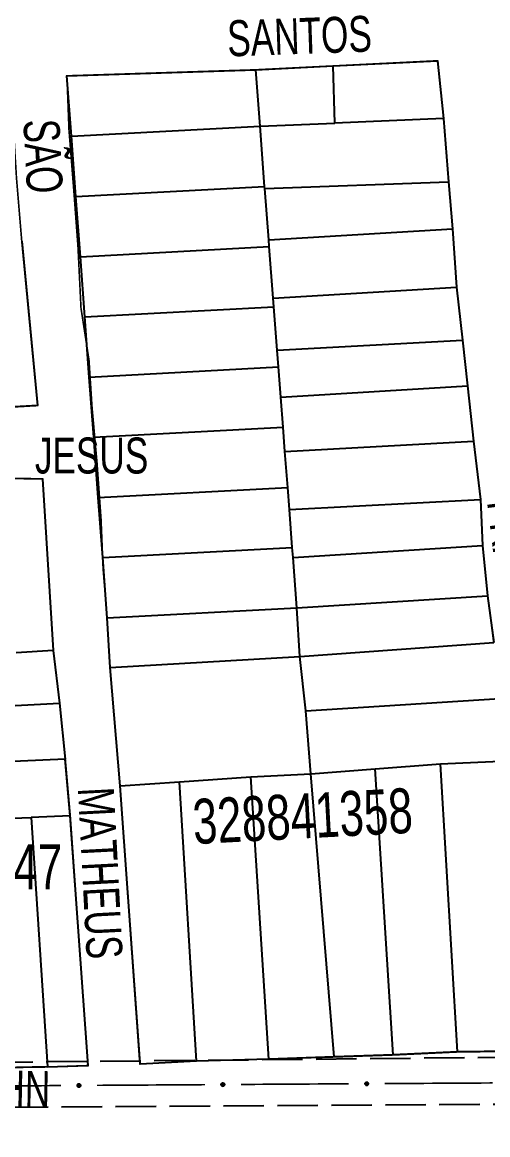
# Model space of a CAD drawing. Extents: x 203604 to 204690, y 4848469 to 4850418.
# Drawn here: x 203762.3 to 203814, y 4849510.8 to 4849634.5 of the extents above; entities that cross this region are included whole.
import ezdxf

# ---------------------------------------------------------------- set-up
doc = ezdxf.new("R2010")
doc.units = 0
doc.header["$LTSCALE"] = 1.5
doc.header["$MEASUREMENT"] = 0
doc.linetypes.add('TRACO_11', pattern=[8, 3, -1, 3, -1])
for name, color, linetype in [('CD_MALHA_LOTES', 7, 'CONTINUOUS'), ('CD_TXT_QUADRA', 2, 'CONTINUOUS'), ('RU-QUADRA', 210, 'CONTINUOUS'), ('SV-EIXO-RUA-PAV', 20, 'CONTINUOUS'), ('SV-RUA-PAVIM', 7, 'CONTINUOUS'), ('SV-TXT-RUA-PAV', 7, 'CONTINUOUS'), ('SV-TXT-VIA-ATUAL', 250, 'CONTINUOUS')]:
    doc.layers.add(name, color=color, linetype=linetype)
doc.styles.add('ARIAL', font='ARIAL.SHX')

msp = doc.modelspace()

# ---------------------------------------------------------------- linework, layer by layer
at = {"layer": 'CD_MALHA_LOTES', "linetype": 'Continuous', "flags": 128}
for points in [[(203796.828632, 4849629.653042), (203808.429787, 4849630.229895)], [(203808.429787, 4849630.229895), (203809.099734, 4849623.809569)], [(203767.228044, 4849628.555027), (203788.219718, 4849629.224974)], [(203767.727077, 4849621.824916), (203767.228044, 4849628.555027)], [(203788.219718, 4849629.224974), (203796.828632, 4849629.653042)], [(203788.699382, 4849622.954243), (203788.219718, 4849629.224974)], [(203797.010576, 4849623.302707), (203796.828632, 4849629.653042)], [(203809.099734, 4849623.809569), (203797.010576, 4849623.302707)], [(203809.099734, 4849623.809569), (203809.658023, 4849616.775125)], [(203767.727077, 4849621.824916), (203788.699382, 4849622.954243)], [(203788.699382, 4849622.954243), (203797.010576, 4849623.302707)], [(203789.211671, 4849616.257009), (203788.699382, 4849622.954243)], [(203768.223551, 4849615.129318), (203767.727077, 4849621.824916)], [(203768.223551, 4849615.129318), (203789.211671, 4849616.257009)], [(203789.230485, 4849616.011049), (203789.211671, 4849616.257009)], [(203789.230485, 4849616.011049), (203809.658023, 4849616.775125)], [(203809.658023, 4849616.775125), (203810.104655, 4849611.527206)], [(203768.720025, 4849608.433719), (203768.223551, 4849615.129318)], [(203789.667439, 4849610.298677), (203789.230485, 4849616.011049)], [(203789.667439, 4849610.298677), (203810.104655, 4849611.527206)], [(203810.104655, 4849611.527206), (203810.551286, 4849605.051052)], [(203762.203167, 4849610.151003), (203763.953496, 4849591.869791)], [(203789.723959, 4849609.559775), (203789.667439, 4849610.298677)], [(203768.720025, 4849608.433719), (203789.723959, 4849609.559775)], [(203790.163182, 4849603.817738), (203789.723959, 4849609.559775)], [(203769.216499, 4849601.73812), (203768.720025, 4849608.433719)], [(203790.163182, 4849603.817738), (203810.551286, 4849605.051052)], [(203810.551286, 4849605.051052), (203811.221233, 4849599.133186)], [(203790.236247, 4849602.862541), (203790.163182, 4849603.817738)], [(203769.216499, 4849601.73812), (203790.236247, 4849602.862541)], [(203790.606679, 4849598.019832), (203790.236247, 4849602.862541)], [(203769.712973, 4849595.042522), (203769.216499, 4849601.73812)], [(203790.606679, 4849598.019832), (203811.221233, 4849599.133186)], [(203811.221233, 4849599.133186), (203811.779522, 4849594.052754)], [(203790.748536, 4849596.165307), (203790.606679, 4849598.019832)], [(203769.712973, 4849595.042522), (203790.748536, 4849596.165307)], [(203770.209447, 4849588.346923), (203769.712973, 4849595.042522)], [(203791.005422, 4849592.806997), (203790.748536, 4849596.165307)], [(203791.005422, 4849592.806997), (203811.779522, 4849594.052754)], [(203811.779522, 4849594.052754), (203812.449469, 4849587.911573)], [(203791.260824, 4849589.468073), (203791.005422, 4849592.806997)], [(203763.953496, 4849591.869791), (203758.79975, 4849591.57807)], [(203770.209447, 4849588.346923), (203791.260824, 4849589.468073)], [(203791.46655, 4849586.778582), (203791.260824, 4849589.468073)], [(203770.705921, 4849581.651325), (203770.209447, 4849588.346923)], [(203791.46655, 4849586.778582), (203812.449469, 4849587.911573)], [(203812.449469, 4849587.911573), (203813.231074, 4849581.435418)], [(203791.773113, 4849582.770839), (203791.46655, 4849586.778582)], [(203760.320785, 4849583.800232), (203764.513569, 4849583.721123)], [(203764.513569, 4849583.721123), (203765.700207, 4849564.616264)], [(203770.705921, 4849581.651325), (203791.773113, 4849582.770839)], [(203791.960345, 4849580.323117), (203791.773113, 4849582.770839)], [(203771.202395, 4849574.955726), (203770.705921, 4849581.651325)], [(203791.960345, 4849580.323117), (203813.231074, 4849581.435418)], [(203813.231074, 4849581.435418), (203813.45439, 4849576.299158)], [(203792.285401, 4849576.073606), (203791.960345, 4849580.323117)], [(203771.202395, 4849574.955726), (203792.285401, 4849576.073606)], [(203792.369877, 4849574.969244), (203792.285401, 4849576.073606)], [(203792.369877, 4849574.969244), (203813.45439, 4849576.299158)], [(203813.45439, 4849576.299158), (203814.012679, 4849570.716266)], [(203771.698869, 4849568.260128), (203771.202395, 4849574.955726)], [(203792.79769, 4849569.376372), (203792.369877, 4849574.969244)], [(203792.79769, 4849569.376372), (203814.012679, 4849570.716266)], [(203814.012679, 4849570.716266), (203814.682626, 4849565.524176)], [(203771.698869, 4849568.260128), (203792.79769, 4849569.376372)], [(203793.132663, 4849563.960966), (203792.79769, 4849569.376372)], [(203772.029331, 4849562.73273), (203771.698869, 4849568.260128)], [(203793.132663, 4849563.960966), (203814.682626, 4849565.524176)], [(203765.700207, 4849564.616264), (203761.586531, 4849564.378937)], [(203765.700207, 4849564.616264), (203766.412189, 4849558.762187)], [(203772.029331, 4849562.73273), (203793.132663, 4849563.960966)], [(203793.80261, 4849557.931443), (203793.132663, 4849563.960966)], [(203773.14591, 4849549.557105), (203772.029331, 4849562.73273)], [(203793.80261, 4849557.931443), (203815.352573, 4849559.271337)], [(203750.827687, 4849557.971096), (203766.412189, 4849558.762187)], [(203766.412189, 4849558.762187), (203767.045062, 4849552.552119)], [(203794.360899, 4849550.896999), (203793.80261, 4849557.931443)], [(203767.045062, 4849552.552119), (203751.223233, 4849551.840137)], [(203767.598826, 4849546.223388), (203767.045062, 4849552.552119)], [(203801.507001, 4849551.455288), (203808.764761, 4849552.013577)], [(203808.764761, 4849552.013577), (203816.245836, 4849552.348551)], [(203810.662944, 4849519.967777), (203808.764761, 4849552.013577)], [(203779.733722, 4849550.003736), (203787.661429, 4849550.562025)], [(203787.661429, 4849550.562025), (203794.360899, 4849550.896999)], [(203789.67127, 4849519.186172), (203787.661429, 4849550.562025)], [(203794.360899, 4849550.896999), (203801.507001, 4849551.455288)], [(203796.92903, 4849519.409488), (203794.360899, 4849550.896999)], [(203803.516842, 4849519.632804), (203801.507001, 4849551.455288)], [(203773.14591, 4849549.557105), (203779.733722, 4849550.003736)], [(203775.379066, 4849518.627883), (203773.14591, 4849549.557105)], [(203781.631905, 4849518.962857), (203779.733722, 4849550.003736)], [(203758.031793, 4849545.852572), (203763.247823, 4849546.065169)], [(203767.598826, 4849546.223388), (203763.248504, 4849546.054771)], [(203763.248504, 4849546.054771), (203765.067333, 4849518.297859)], [(203769.576555, 4849518.456077), (203767.598826, 4849546.223388)], [(203803.516842, 4849519.632804), (203796.92903, 4849519.409488)], [(203810.662944, 4849519.967777), (203803.516842, 4849519.632804)], [(203819.595571, 4849520.079435), (203810.662944, 4849519.967777)], [(203765.067333, 4849518.297859), (203759.925239, 4849518.21875)], [(203765.067333, 4849518.297859), (203769.576555, 4849518.456077)], [(203781.631905, 4849518.962857), (203775.379066, 4849518.627883)], [(203789.67127, 4849519.186172), (203781.631905, 4849518.962857)], [(203796.92903, 4849519.409488), (203789.67127, 4849519.186172)]]:
    msp.add_lwpolyline(points, dxfattribs=at)
at = {"layer": 'CD_MALHA_LOTES', "linetype": 'Continuous'}
msp.add_lwpolyline([(203763.247823, 4849546.065169), (203763.248504, 4849546.054771)], dxfattribs=at)
at = {"layer": 'RU-QUADRA', "linetype": 'Continuous', "const_width": 0.18, "flags": 128}
msp.add_lwpolyline([(203814.682626, 4849565.524176), (203814.012679, 4849570.716266), (203813.45439, 4849576.299158), (203813.231074, 4849581.435418), (203812.449469, 4849587.911573), (203811.779522, 4849594.052754), (203811.221233, 4849599.133186), (203810.551286, 4849605.051052), (203810.104655, 4849611.527206), (203809.658023, 4849616.775125), (203809.099734, 4849623.809569), (203808.429787, 4849630.229895), (203788.219718, 4849629.224974), (203767.228044, 4849628.555027), (203767.45136, 4849622.581333), (203768.009649, 4849615.546889), (203768.45628, 4849609.517365), (203768.791254, 4849602.706237), (203769.684516, 4849596.900029), (203770.01949, 4849591.70794), (203770.577779, 4849585.455101), (203771.024411, 4849579.202262), (203771.247726, 4849573.731027), (203771.694358, 4849568.259793), (203772.029331, 4849562.73273), (203773.14591, 4849549.557105), (203775.379066, 4849518.627883), (203781.631905, 4849518.962857), (203789.67127, 4849519.186172), (203796.92903, 4849519.409488), (203803.516842, 4849519.632804), (203810.662944, 4849519.967777), (203819.595571, 4849520.079435)], dxfattribs=at)
for points in [[(203721.459403, 4849590.508424), (203720.292517, 4849608.400674), (203718.93115, 4849627.751531), (203723.793175, 4849627.848772), (203728.655199, 4849627.751531), (203734.100666, 4849627.946012), (203738.476488, 4849628.043253), (203743.435753, 4849628.140493), (203760.8418, 4849628.626696), (203761.230762, 4849623.47295), (203761.619724, 4849617.152318), (203762.203167, 4849610.151003), (203763.953496, 4849591.869791), (203758.79975, 4849591.57807), (203753.159802, 4849591.383589), (203747.908816, 4849591.383589), (203742.560589, 4849591.091867), (203738.087526, 4849590.994627), (203732.93378, 4849590.897386), (203727.488313, 4849590.702905)], [(203734.847639, 4849583.325578), (203736.034276, 4849563.271409), (203736.350713, 4849557.259114), (203736.904477, 4849551.128155), (203736.983586, 4849545.03675), (203738.407551, 4849517.744095), (203742.20479, 4849517.823204), (203745.606483, 4849517.823204), (203749.878377, 4849517.902313), (203754.941363, 4849518.13964), (203759.925239, 4849518.21875), (203765.067333, 4849518.297859), (203769.576555, 4849518.456077), (203767.598826, 4849546.223388), (203767.045062, 4849552.552119), (203766.412189, 4849558.762187), (203765.700207, 4849564.616264), (203764.513569, 4849583.721123), (203760.320785, 4849583.800232), (203755.416017, 4849583.721123), (203749.561941, 4849583.483796), (203744.97361, 4849583.483796), (203740.147952, 4849583.404687)]]:
    msp.add_lwpolyline(points, close=True, dxfattribs=at)
at = {"layer": 'SV-EIXO-RUA-PAV', "const_width": 0.18}
for points in [[(203754.566873, 4849516.155653), (203766.566638, 4849516.230741)], [(203770.56656, 4849516.255771), (203782.566325, 4849516.33086)], [(203786.566247, 4849516.355889), (203791.566149, 4849516.387176)], [(203791.566149, 4849516.387176), (203792.02, 4849516.39)], [(203792.02, 4849516.39), (203798.566029, 4849516.428122)], [(203802.565961, 4849516.451416), (203814.565758, 4849516.521298)]]:
    msp.add_lwpolyline(points, dxfattribs=at)
at = {"layer": 'SV-EIXO-RUA-PAV'}
for points in [[(203768.422233, 4849516.352435), (203768.456103, 4849516.387718), (203768.492427, 4849516.411116), (203768.52834, 4849516.421911), (203768.562563, 4849516.423175), (203768.59772, 4849516.420525), (203768.632576, 4849516.410033), (203768.668684, 4849516.389818), (203768.704315, 4849516.356091), (203768.725838, 4849516.317305), (203768.738305, 4849516.282662), (203768.741678, 4849516.247052), (203768.738532, 4849516.212942), (203768.726436, 4849516.177096), (203768.705593, 4849516.140704), (203768.670812, 4849516.105696), (203768.635043, 4849516.083002), (203768.600032, 4849516.073473), (203768.564211, 4849516.070308), (203768.528351, 4849516.073444), (203768.494194, 4849516.08394), (203768.457592, 4849516.104992), (203768.423493, 4849516.139779), (203768.400451, 4849516.175196), (203768.390433, 4849516.210064), (203768.388112, 4849516.2454), (203768.390341, 4849516.280694), (203768.399429, 4849516.316172), (203768.422233, 4849516.352435)], [(203784.421919, 4849516.452554), (203784.455789, 4849516.487836), (203784.492114, 4849516.511234), (203784.528027, 4849516.522029), (203784.56225, 4849516.523293), (203784.597407, 4849516.520643), (203784.632263, 4849516.510151), (203784.66837, 4849516.489936), (203784.704002, 4849516.456209), (203784.725525, 4849516.417423), (203784.737992, 4849516.38278), (203784.741365, 4849516.34717), (203784.738219, 4849516.31306), (203784.726123, 4849516.277214), (203784.70528, 4849516.240823), (203784.670498, 4849516.205814), (203784.63473, 4849516.18312), (203784.599719, 4849516.173591), (203784.563898, 4849516.170427), (203784.528037, 4849516.173562), (203784.493881, 4849516.184059), (203784.457279, 4849516.20511), (203784.42318, 4849516.239897), (203784.400138, 4849516.275314), (203784.39012, 4849516.310182), (203784.387799, 4849516.345518), (203784.390028, 4849516.380813), (203784.399116, 4849516.41629), (203784.421919, 4849516.452554)], [(203800.421676, 4849516.549011), (203800.455561, 4849516.584279), (203800.491896, 4849516.607661), (203800.527814, 4849516.61844), (203800.562037, 4849516.619689), (203800.597193, 4849516.617024), (203800.632045, 4849516.606517), (203800.668143, 4849516.586287), (203800.70376, 4849516.552543), (203800.725267, 4849516.513748), (203800.737719, 4849516.4791), (203800.741076, 4849516.443489), (203800.737915, 4849516.40938), (203800.725803, 4849516.373539), (203800.704945, 4849516.337157), (203800.670148, 4849516.302163), (203800.634369, 4849516.279485), (203800.599354, 4849516.269971), (203800.563532, 4849516.266822), (203800.527673, 4849516.269973), (203800.493521, 4849516.280485), (203800.456928, 4849516.301552), (203800.422845, 4849516.336354), (203800.399818, 4849516.37178), (203800.389815, 4849516.406653), (203800.387509, 4849516.44199), (203800.389753, 4849516.477284), (203800.398857, 4849516.512757), (203800.421676, 4849516.549011)]]:
    msp.add_lwpolyline(points, close=True, dxfattribs=at)
for points in [[(203768.388112, 4849516.2454), (203768.738305, 4849516.282662)], [(203768.390341, 4849516.280694), (203768.725838, 4849516.317305)], [(203768.390433, 4849516.210064), (203768.741678, 4849516.247052)], [(203768.391873, 4849516.227316), (203768.73825, 4849516.262233)], [(203768.393007, 4849516.264166), (203768.727086, 4849516.301735)], [(203768.398917, 4849516.191882), (203768.73709, 4849516.229477)], [(203768.399429, 4849516.316172), (203768.704315, 4849516.356091)], [(203768.399616, 4849516.298321), (203768.71049, 4849516.33711)], [(203768.400451, 4849516.175196), (203768.738532, 4849516.212942)], [(203768.411683, 4849516.332511), (203768.682987, 4849516.371051)], [(203768.414149, 4849516.156499), (203768.727761, 4849516.19394)], [(203768.422233, 4849516.352435), (203768.668684, 4849516.389818)], [(203768.423493, 4849516.139779), (203768.726436, 4849516.177096)], [(203768.441463, 4849516.370904), (203768.643237, 4849516.399458)], [(203768.444373, 4849516.123939), (203768.712973, 4849516.158369)], [(203768.456103, 4849516.387718), (203768.632576, 4849516.410033)], [(203768.457592, 4849516.104992), (203768.705593, 4849516.140704)], [(203768.476752, 4849516.401145), (203768.606302, 4849516.414237)], [(203768.481385, 4849516.09688), (203768.680448, 4849516.122687)], [(203768.492427, 4849516.411116), (203768.59772, 4849516.420525)], [(203768.494194, 4849516.08394), (203768.670812, 4849516.105696)], [(203768.515608, 4849516.079355), (203768.646514, 4849516.09382)], [(203768.528351, 4849516.073444), (203768.635043, 4849516.083002)], [(203784.387799, 4849516.345518), (203784.737992, 4849516.38278)], [(203784.390028, 4849516.380813), (203784.725525, 4849516.417423)], [(203784.39012, 4849516.310182), (203784.741365, 4849516.34717)], [(203784.39156, 4849516.327435), (203784.737937, 4849516.362351)], [(203784.392694, 4849516.364285), (203784.726773, 4849516.401853)], [(203784.398604, 4849516.292), (203784.736777, 4849516.329595)], [(203784.399116, 4849516.41629), (203784.704002, 4849516.456209)], [(203784.399303, 4849516.39844), (203784.710177, 4849516.437228)], [(203784.400138, 4849516.275314), (203784.738219, 4849516.31306)], [(203784.41137, 4849516.432629), (203784.682674, 4849516.471169)], [(203784.413836, 4849516.256617), (203784.727448, 4849516.294058)], [(203784.421919, 4849516.452554), (203784.66837, 4849516.489936)], [(203784.42318, 4849516.239897), (203784.726123, 4849516.277214)], [(203784.44115, 4849516.471023), (203784.642924, 4849516.499576)], [(203784.444059, 4849516.224057), (203784.71266, 4849516.258487)], [(203784.455789, 4849516.487836), (203784.632263, 4849516.510151)], [(203784.457279, 4849516.20511), (203784.70528, 4849516.240823)], [(203784.476439, 4849516.501264), (203784.605989, 4849516.514355)], [(203784.481072, 4849516.196998), (203784.680134, 4849516.222806)], [(203784.492114, 4849516.511234), (203784.597407, 4849516.520643)], [(203784.493881, 4849516.184059), (203784.670498, 4849516.205814)], [(203784.515295, 4849516.179473), (203784.646201, 4849516.193938)], [(203784.528037, 4849516.173562), (203784.63473, 4849516.18312)], [(203800.387509, 4849516.44199), (203800.737719, 4849516.4791)], [(203800.389753, 4849516.477284), (203800.725267, 4849516.513748)], [(203800.389815, 4849516.406653), (203800.741076, 4849516.443489)], [(203800.391262, 4849516.423905), (203800.737654, 4849516.458671)], [(203800.392412, 4849516.460754), (203800.726508, 4849516.498178)], [(203800.398291, 4849516.388468), (203800.73648, 4849516.425915)], [(203800.398857, 4849516.512757), (203800.70376, 4849516.552543)], [(203800.399036, 4849516.494907), (203800.709927, 4849516.53356)], [(203800.399818, 4849516.37178), (203800.737915, 4849516.40938)], [(203800.411118, 4849516.529091), (203800.682438, 4849516.567513)], [(203800.413507, 4849516.353078), (203800.727135, 4849516.390383)], [(203800.421676, 4849516.549011), (203800.668143, 4849516.586287)], [(203800.422845, 4849516.336354), (203800.725803, 4849516.373539)], [(203800.440914, 4849516.567471), (203800.642701, 4849516.595937)], [(203800.443717, 4849516.320505), (203800.712333, 4849516.354818)], [(203800.455561, 4849516.584279), (203800.632045, 4849516.606517)], [(203800.456928, 4849516.301552), (203800.704945, 4849516.337157)], [(203800.476216, 4849516.597697), (203800.605772, 4849516.610732)], [(203800.480717, 4849516.293429), (203800.679791, 4849516.319151)], [(203800.491896, 4849516.607661), (203800.597193, 4849516.617024)], [(203800.493521, 4849516.280485), (203800.670148, 4849516.302163)], [(203800.514933, 4849516.27589), (203800.645846, 4849516.290298)], [(203800.527673, 4849516.269973), (203800.634369, 4849516.279485)]]:
    msp.add_lwpolyline(points, dxfattribs=at)
at = {"layer": 'SV-RUA-PAVIM', "linetype": 'TRACO_11'}
for points in [[(203914.04, 4849522.98, 6.37), (203909.79, 4849520.76, 6.37), (203901.43, 4849520.16, 6.37), (203683.93, 4849518.09, 12.55), (203631.59, 4849517.53, 13.21)], [(203628.77, 4849510.76, 13.5), (203628.64, 4849513.01, 13.5), (203898.56, 4849514.67, 6.4), (203910.52, 4849514.22, 6.37), (203916.55, 4849511.31, 6.37)]]:
    msp.add_polyline3d(points, dxfattribs=at)

# ---------------------------------------------------------------- texts
at = {"layer": 'CD_TXT_QUADRA', "style": 'ARIAL', "width": 0.7}
msp.add_text('328841358', height=5, rotation=3, dxfattribs=at).set_placement((203781.352761, 4849543.08095))
msp.add_text('328841347', height=5, dxfattribs=at).set_placement((203742.228368, 4849538.071095))
at = {"layer": 'SV-TXT-RUA-PAV', "style": 'ARIAL', "width": 0.7}
msp.add_text('JOHN', height=4, rotation=359, dxfattribs=at).set_placement((203754.692497, 4849514.012446))
at = {"layer": 'SV-TXT-VIA-ATUAL', "style": 'ARIAL', "width": 0.7}
for s, rotation, p in [('SANTOS', 2, (203785.121501, 4849630.702143)), ('SÃO', 273, (203762.372686, 4849623.624733)), ('FRANCISCO', 277, (203813.936668, 4849581.160277)), ('MATHEUS', 273, (203768.439036, 4849549.311935))]:
    msp.add_text(s, height=4, rotation=rotation, dxfattribs=at).set_placement(p)
msp.add_text('PASSAGEM                  BOM                   JESUS', height=4, dxfattribs=at).set_placement((203692.602229, 4849584.317845))

doc.saveas('drawing.dxf')
